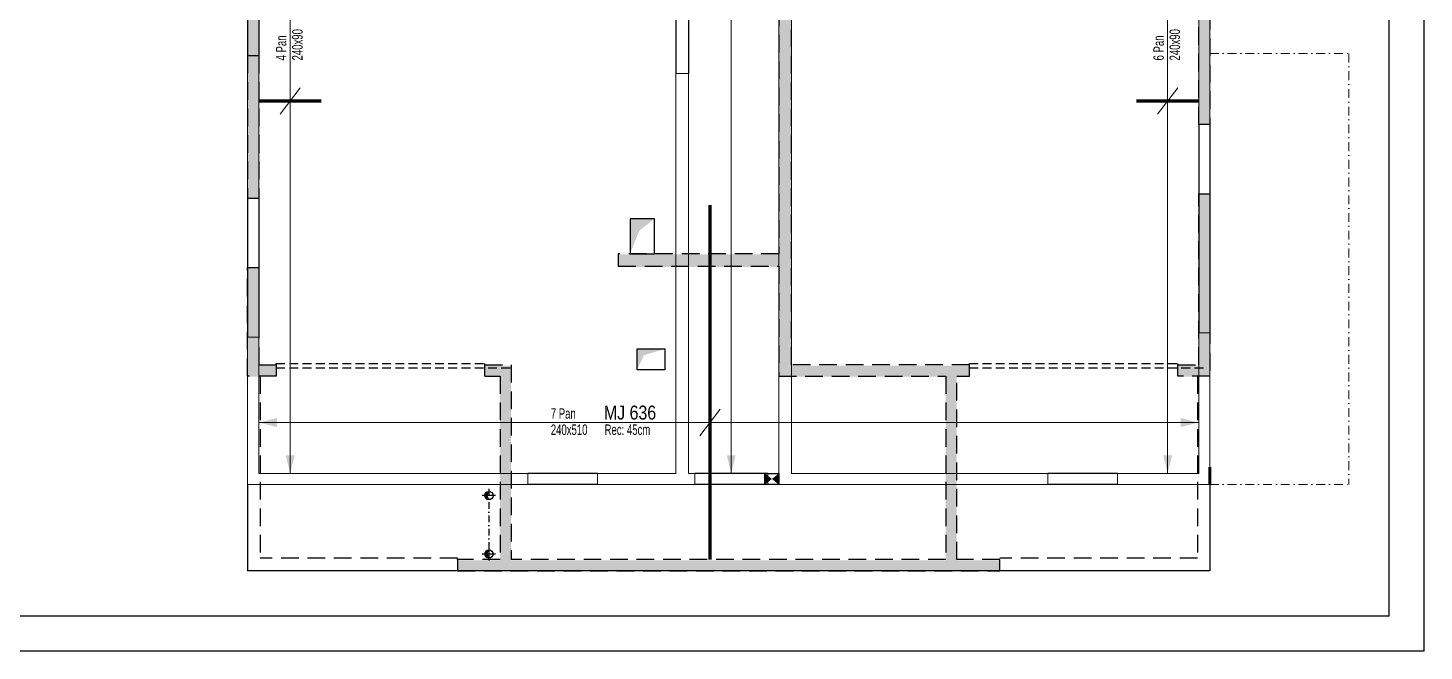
# Model space of a CAD drawing. Header units: millimetres. Extents: x 12821 to 19311, y -3644 to -409.
# Drawn here: x 17303 to 19311, y -3644 to -2747 of the extents above; entities that cross this region are included whole.
import ezdxf

# ---------------------------------------------------------------- set-up
doc = ezdxf.new("R2010")
doc.units = ezdxf.units.MM
for name, pattern in [('CACHE', [9.525, 6.35, -3.175]), ('CACHEX2', [19.05, 12.7, -6.35]), ('TIRETPT2', [12.7, 6.35, -3.175, 0, -3.175]), ('TIRETPTX2', [50.8, 25.4, -12.7, 0, -12.7])]:
    doc.linetypes.add(name, pattern=pattern)
for name, color, linetype in [('01-Cad  2', 1, 'Continuous'), ('01_ARMA_INF', 50, 'Continuous'), ('01_linteaux', 2, 'Continuous'), ('01_murs_sup', 2, 'CACHEX2'), ('01_resv', 32, 'Continuous'), ('01_texte', 230, 'Continuous')]:
    doc.layers.add(name, color=color, linetype=linetype)
doc.layers.add('01_murs_coup', color=5, linetype='Continuous', lineweight=60)
doc.layers.add('01_tram_axes', color=2, linetype='TIRETPTX2', lineweight=9)
doc.styles.add('PATIO', font='ARIALN.TTF')

msp = doc.modelspace()

# ---------------------------------------------------------------- hatches: boundary and pattern name
at = {"layer": '01_murs_sup'}
h = msp.add_hatch(dxfattribs=at)
h.set_pattern_fill('DASH', color=256, scale=2.5, angle=135)
h.set_pattern_definition([(135, (163.401, 21785.503), (-11.2253202, 9e-16), [7.9375, -7.9375])])
h.paths.add_polyline_path([(18731.68, -820.17), (18531.68, -820.17), (18531.68, -836.17), (18731.68, -836.17)])
h.paths.add_polyline_path([(18646.68, -1610.16), (18661.68, -1610.16), (18661.68, -1592.16), (18563.68, -1592.16), (18563.68, -1610.16), (18626.68, -1610.16), (18626.68, -1773.16), (18401.68, -1773.16), (18401.68, -1610.16), (18461.68, -1610.16), (18461.68, -1592.16), (18381.68, -1592.16), (18381.68, -2013.15), (18607.64, -2013.15), (18607.64, -2178.15), (18382.68, -2178.15), (18382.68, -2362.15), (18400.68, -2362.15), (18400.68, -2198.15), (18627.64, -2198.15), (18627.64, -1970.16), (18986.68, -1970.16), (18986.68, -2243.17), (19002.68, -2243.17), (19002.68, -1592.16), (18763.68, -1592.16), (18763.68, -1610.16), (18986.68, -1610.16), (18986.68, -1950.16), (18646.68, -1950.16)])
h.paths.add_polyline_path([(18626.68, -1793.16), (18626.68, -1883.16), (18401.68, -1883.16), (18401.68, -1793.16)], flags=16)
h.paths.add_polyline_path([(18626.68, -1903.16), (18626.68, -1950.16), (18607.64, -1950.16), (18607.64, -1993.15), (18401.68, -1993.15), (18401.68, -1903.16)], flags=16)
h.paths.add_polyline_path([(18400.68, -2464.15), (18382.68, -2464.15), (18382.68, -2664.18), (18377.68, -2664.18), (18377.68, -2682.18), (18382.68, -2682.18), (18382.68, -3073.16), (18151.68, -3073.16), (18151.68, -3091.16), (18382.68, -3091.16), (18382.68, -3249.17), (18622.68, -3249.17), (18622.68, -3513.17), (17997.68, -3513.17), (17997.68, -3233.17), (17959.68, -3233.17), (17959.68, -3249.17), (17981.68, -3249.17), (17981.68, -3513.17), (17920.68, -3513.17), (17920.68, -3529.17), (18700.68, -3529.17), (18700.68, -3513.17), (18638.68, -3513.17), (18638.68, -3249.17), (18656.68, -3249.17), (18656.68, -3233.17), (18400.68, -3233.17)])
h.paths.add_polyline_path([(19002.68, -2343.17), (18986.68, -2343.17), (18986.68, -2587.17), (19002.68, -2587.17)])
h.paths.add_polyline_path([(19002.68, -2687.17), (18986.68, -2687.17), (18986.68, -2887.17), (19002.68, -2887.17)])
h.paths.add_polyline_path([(19002.68, -2987.17), (18986.68, -2987.17), (18986.68, -3233.17), (18956.68, -3233.17), (18956.68, -3249.17), (19002.68, -3249.17)])
h.paths.add_polyline_path([(18275.68, -2664.18), (18252.68, -2664.18), (18252.68, -2173.17), (18234.68, -2173.17), (18234.71, -2459.18), (17634.71, -2459.18), (17634.68, -2397.17), (17618.68, -2397.17), (17618.68, -2787.2), (17634.68, -2787.2), (17634.71, -2477.18), (18234.71, -2477.18), (18234.68, -2682.18), (18275.68, -2682.18)])
h.paths.add_polyline_path([(17634.68, -1892.17), (17618.68, -1892.17), (17618.68, -2197.17), (17634.68, -2197.17)])
h.paths.add_polyline_path([(18252.68, -1583.18), (18234.68, -1583.18), (18234.68, -1647.17), (17634.68, -1647.17), (17634.68, -1392.17), (17618.68, -1392.17), (17618.68, -1792.17), (17634.68, -1792.17), (17634.68, -1665.17), (18234.68, -1665.17), (18234.68, -2071.17), (18252.68, -2071.17)])
h.paths.add_polyline_path([(17634.68, -1192.17), (17618.68, -1192.17), (17618.68, -1292.17), (17634.68, -1292.17)])
h.paths.add_polyline_path([(17634.68, -836.17), (17731.68, -836.17), (17731.68, -820.17), (17618.68, -820.17), (17618.68, -1092.17), (17634.68, -1092.17)])
h.paths.add_polyline_path([(18031.68, -820.17), (17931.68, -820.17), (17931.68, -836.17), (18031.68, -836.17)])
h.paths.add_polyline_path([(17634.68, -2788.17), (17618.68, -2788.17), (17618.68, -2993.17), (17634.68, -2993.17)])
h.paths.add_polyline_path([(17634.66, -2992.2), (17634.66, -3092.2), (17618.68, -3092.2), (17618.68, -3249.17), (17659.68, -3249.17), (17659.68, -3233.17), (17634.68, -3233.17), (17634.68, -2992.2)])
h.paths.add_polyline_path([(18252.68, -620.15), (18252.68, -619.18), (18234.68, -619.18), (18234.68, -820.17), (18131.68, -820.17), (18131.68, -836.17), (18234.68, -836.17), (18234.68, -1481.18), (18252.68, -1481.18), (18252.68, -1447.18), (18625.68, -1447.18), (18625.68, -1429.15), (18252.68, -1429.18), (18252.68, -836.17), (18331.68, -836.17), (18331.68, -820.17), (18252.68, -820.17), (18252.68, -620.15)])
h.paths.add_polyline_path([(19002.68, -620.15), (19002.68, -619.18), (18986.68, -619.18), (18986.68, -820.17), (18831.68, -820.17), (18831.68, -836.17), (18986.68, -836.17), (18986.68, -1429.17), (18727.68, -1429.17), (18727.68, -1447.17), (19002.68, -1447.16), (19002.68, -620.15)])
h.paths.add_polyline_path([(18986.68, -643.85), (18986.68, -643.85), (18986.68, -620.15), (18986.68, -620.15)], flags=16)
h = msp.add_hatch(dxfattribs=at)
h.set_pattern_fill('DASH', color=256, scale=2.5, angle=135)
h.set_pattern_definition([(135, (163.401, 21785.503), (-11.2253202, 9e-16), [7.9375, -7.9375])])
h.paths.add_polyline_path([(18731.68, -820.17), (18531.68, -820.17), (18531.68, -836.17), (18731.68, -836.17)])
h.paths.add_polyline_path([(18646.68, -1610.16), (18661.68, -1610.16), (18661.68, -1592.16), (18563.68, -1592.16), (18563.68, -1610.16), (18626.68, -1610.16), (18626.68, -1773.16), (18401.68, -1773.16), (18401.68, -1610.16), (18461.68, -1610.16), (18461.68, -1592.16), (18381.68, -1592.16), (18381.68, -2013.15), (18607.64, -2013.15), (18607.64, -2178.15), (18382.68, -2178.15), (18382.68, -2362.15), (18400.68, -2362.15), (18400.68, -2198.15), (18627.64, -2198.15), (18627.64, -1970.16), (18986.68, -1970.16), (18986.68, -2243.17), (19002.68, -2243.17), (19002.68, -1592.16), (18763.68, -1592.16), (18763.68, -1610.16), (18986.68, -1610.16), (18986.68, -1950.16), (18646.68, -1950.16)])
h.paths.add_polyline_path([(18626.68, -1793.16), (18626.68, -1883.16), (18401.68, -1883.16), (18401.68, -1793.16)], flags=16)
h.paths.add_polyline_path([(18626.68, -1903.16), (18626.68, -1950.16), (18607.64, -1950.16), (18607.64, -1993.15), (18401.68, -1993.15), (18401.68, -1903.16)], flags=16)
h.paths.add_polyline_path([(18400.68, -2464.15), (18382.68, -2464.15), (18382.68, -2664.18), (18377.68, -2664.18), (18377.68, -2682.18), (18382.68, -2682.18), (18382.68, -3073.16), (18151.68, -3073.16), (18151.68, -3091.16), (18382.68, -3091.16), (18382.68, -3249.17), (18622.68, -3249.17), (18622.68, -3513.17), (17997.68, -3513.17), (17997.68, -3233.17), (17959.68, -3233.17), (17959.68, -3249.17), (17981.68, -3249.17), (17981.68, -3513.17), (17920.68, -3513.17), (17920.68, -3529.17), (18700.68, -3529.17), (18700.68, -3513.17), (18638.68, -3513.17), (18638.68, -3249.17), (18656.68, -3249.17), (18656.68, -3233.17), (18400.68, -3233.17)])
h.paths.add_polyline_path([(19002.68, -2343.17), (18986.68, -2343.17), (18986.68, -2587.17), (19002.68, -2587.17)])
h.paths.add_polyline_path([(19002.68, -2687.17), (18986.68, -2687.17), (18986.68, -2887.17), (19002.68, -2887.17)])
h.paths.add_polyline_path([(19002.68, -2987.17), (18986.68, -2987.17), (18986.68, -3233.17), (18956.68, -3233.17), (18956.68, -3249.17), (19002.68, -3249.17)])
h.paths.add_polyline_path([(18275.68, -2664.18), (18252.68, -2664.18), (18252.68, -2173.17), (18234.68, -2173.17), (18234.71, -2459.18), (17634.71, -2459.18), (17634.68, -2397.17), (17618.68, -2397.17), (17618.68, -2787.2), (17634.68, -2787.2), (17634.71, -2477.18), (18234.71, -2477.18), (18234.68, -2682.18), (18275.68, -2682.18)])
h.paths.add_polyline_path([(17634.68, -1892.17), (17618.68, -1892.17), (17618.68, -2197.17), (17634.68, -2197.17)])
h.paths.add_polyline_path([(18252.68, -1583.18), (18234.68, -1583.18), (18234.68, -1647.17), (17634.68, -1647.17), (17634.68, -1392.17), (17618.68, -1392.17), (17618.68, -1792.17), (17634.68, -1792.17), (17634.68, -1665.17), (18234.68, -1665.17), (18234.68, -2071.17), (18252.68, -2071.17)])
h.paths.add_polyline_path([(17634.68, -1192.17), (17618.68, -1192.17), (17618.68, -1292.17), (17634.68, -1292.17)])
h.paths.add_polyline_path([(17634.68, -836.17), (17731.68, -836.17), (17731.68, -820.17), (17618.68, -820.17), (17618.68, -1092.17), (17634.68, -1092.17)])
h.paths.add_polyline_path([(18031.68, -820.17), (17931.68, -820.17), (17931.68, -836.17), (18031.68, -836.17)])
h.paths.add_polyline_path([(17634.68, -2788.17), (17618.68, -2788.17), (17618.68, -2993.17), (17634.68, -2993.17)])
h.paths.add_polyline_path([(17634.66, -2992.2), (17634.66, -3092.2), (17618.68, -3092.2), (17618.68, -3249.17), (17659.68, -3249.17), (17659.68, -3233.17), (17634.68, -3233.17), (17634.68, -2992.2)])
h.paths.add_polyline_path([(18252.68, -693.85), (18234.68, -693.85), (18234.68, -820.17), (18131.68, -820.17), (18131.68, -836.17), (18234.68, -836.17), (18234.68, -1481.18), (18252.68, -1481.18), (18252.68, -1447.18), (18625.68, -1447.18), (18625.68, -1429.15), (18252.68, -1429.18), (18252.68, -836.17), (18331.68, -836.17), (18331.68, -820.17), (18252.68, -820.17), (18252.68, -620.15), (18252.68, -620.15)])
h.paths.add_polyline_path([(18986.68, -643.85), (19002.68, -643.85), (19002.68, -693.85), (18986.68, -693.85)])
h.paths.add_polyline_path([(19002.68, -620.15), (19002.68, -643.85), (18986.68, -643.85), (18986.68, -620.15), (18986.68, -620.15), (18986.68, -820.17), (18831.68, -820.17), (18831.68, -836.17), (18986.68, -836.17), (18986.68, -1429.17), (18727.68, -1429.17), (18727.68, -1447.17), (19002.68, -1447.16), (19002.68, -620.15)])
at = {"layer": '01_resv'}
h = msp.add_hatch(color=256, dxfattribs=at)
h.dxf.hatch_style = 1
h.paths.add_polyline_path([(17967.92, -3414.61, 0.5311607), (17959.68, -3420.18, 0.5194386), (17967.72, -3425.82, -0.9313202)])
h = msp.add_hatch(color=256, dxfattribs=at)
h.dxf.hatch_style = 1
h.paths.add_polyline_path([(17967.92, -3498.63, 0.5311607), (17959.68, -3504.2, 0.5194386), (17967.72, -3509.85, -0.9313202)])

# ---------------------------------------------------------------- linework, layer by layer
at = {"layer": '01-Cad  2'}
for p, q in [((19310.7, -3643.85), (19310.7, -409.44)), ((19260.7, -3593.85), (19260.7, -459.44)), ((19260.7, -3593.85), (13870.7, -3593.85)), ((19310.7, -3643.85), (13870.7, -3643.85))]:
    msp.add_line(p, q, dxfattribs=at)
at = {"layer": '01_ARMA_INF', "linetype": 'CACHE', "lineweight": 0, "ltscale": 4, "const_width": 5, "flags": 128}
for points in [[(17634.7, -2852.59), (17724.7, -2852.59)], [(18896.68, -2852.59), (18986.68, -2852.59)], [(18283.74, -3002.2), (18283.74, -3512.2)]]:
    msp.add_lwpolyline(points, dxfattribs=at)
at = {"layer": '01_linteaux'}
for p, q in [((17618.66, -2687.18), (17618.66, -2787.18)), ((17634.66, -2687.18), (17634.66, -2787.18)), ((18234.68, -2711.17), (18234.68, -2813.17)), ((18252.68, -2711.17), (18252.68, -2813.17)), ((18986.68, -2886.18), (18986.68, -3186.18)), ((19002.68, -2886.18), (19002.68, -3186.18)), ((17618.66, -2992.18), (17618.66, -3192.18)), ((17634.66, -2992.18), (17634.66, -3192.18)), ((18121.68, -3388.18), (18021.68, -3388.18)), ((18366.68, -3388.18), (18261.68, -3388.18)), ((18869.68, -3388.18), (18769.68, -3388.18)), ((17618.66, -3404.18), (17618.66, -3528.2)), ((18121.68, -3404.18), (18021.68, -3404.18)), ((18366.68, -3404.18), (18261.68, -3404.18)), ((18869.68, -3404.18), (18769.68, -3404.18)), ((19002.68, -3404.28), (19002.68, -3528.2)), ((19002.68, -3528.2), (17618.66, -3528.2))]:
    msp.add_line(p, q, dxfattribs=at)
at = {"layer": '01_murs_coup', "linetype": 'Continuous', "lineweight": 18}
for p, q in [((18382.68, -2465.18), (18382.68, -3388.18)), ((18400.68, -3388.18), (18400.68, -2465.18)), ((18986.68, -2886.18), (18986.68, -2686.18)), ((19002.68, -2886.18), (19002.68, -2686.18)), ((17634.66, -2787.18), (17618.66, -2787.18)), ((17618.66, -2787.18), (17618.66, -2992.18)), ((17634.66, -2992.18), (17634.66, -2787.18)), ((18252.68, -2813.17), (18234.68, -2813.17)), ((18234.68, -2813.17), (18234.68, -3388.18)), ((18252.68, -3388.18), (18252.68, -2813.17)), ((18986.68, -2886.18), (19002.68, -2886.18)), ((17618.66, -2992.18), (17634.66, -2992.18)), ((17618.66, -3192.18), (17618.66, -3404.18)), ((17634.66, -3192.18), (17618.66, -3192.18)), ((17634.66, -3192.18), (17634.66, -3388.18)), ((18986.68, -3388.18), (18986.68, -3186.18)), ((19002.68, -3186.18), (18986.68, -3186.18)), ((19002.68, -3404.18), (19002.68, -3186.18)), ((17634.66, -3388.18), (18021.68, -3388.18)), ((18021.68, -3388.18), (18021.68, -3404.18)), ((18121.68, -3388.18), (18121.68, -3404.18)), ((18234.82, -3388.18), (18121.68, -3388.18)), ((18261.68, -3388.18), (18252.82, -3388.18)), ((18261.68, -3404.18), (18261.68, -3388.18)), ((18366.68, -3388.18), (18382.68, -3388.18)), ((18366.68, -3388.18), (18366.68, -3404.18)), ((18400.68, -3388.18), (18769.68, -3388.18)), ((18769.68, -3388.18), (18769.68, -3404.18)), ((18869.68, -3388.18), (18986.68, -3388.18)), ((18869.68, -3388.18), (18869.68, -3404.18)), ((17618.66, -3404.18), (18021.68, -3404.18)), ((18121.68, -3404.18), (18261.68, -3404.18)), ((18366.68, -3404.18), (18769.68, -3404.18)), ((18869.68, -3404.18), (19002.68, -3404.18))]:
    msp.add_line(p, q, dxfattribs=at)
at = {"layer": '01_murs_coup'}
msp.add_line((19002.68, -3404.28), (19002.68, -3379.28), dxfattribs=at)
at = {"layer": '01_murs_sup', "ltscale": 2}
for p, q in [((18400.68, -3232.2), (18400.68, -2463.18)), ((18400.68, -3232.2), (18400.68, -2463.18)), ((18382.68, -2681.2), (18382.68, -3072.19)), ((18382.68, -2681.2), (18382.68, -3072.19)), ((18986.68, -2886.2), (18986.68, -2686.2)), ((18986.68, -2886.2), (18986.68, -2686.2)), ((19002.68, -2686.2), (19002.68, -2886.2)), ((19002.68, -2686.2), (19002.68, -2886.2)), ((17618.68, -2787.2), (17634.68, -2787.2)), ((17618.68, -2787.2), (17618.68, -2992.2)), ((17618.68, -2787.2), (17634.68, -2787.2)), ((17618.68, -2787.2), (17618.68, -2992.2)), ((17634.68, -2787.2), (17634.68, -2992.2)), ((17634.68, -2787.2), (17634.68, -2992.2)), ((19002.68, -2886.2), (18986.68, -2886.2)), ((19002.68, -2886.2), (18986.68, -2886.2)), ((18986.68, -3232.2), (18986.68, -2986.2)), ((18986.68, -2986.2), (19002.68, -2986.2)), ((18986.68, -3232.2), (18986.68, -2986.2)), ((18986.68, -2986.2), (19002.68, -2986.2)), ((19002.68, -2986.2), (19002.68, -3248.2)), ((19002.68, -2986.2), (19002.68, -3248.2)), ((17618.68, -2992.2), (17634.68, -2992.2)), ((17618.68, -2992.2), (17634.68, -2992.2)), ((18151.68, -3072.19), (18151.68, -3090.19)), ((18382.68, -3072.19), (18151.68, -3072.19)), ((18151.68, -3072.19), (18151.68, -3090.19)), ((18382.68, -3072.19), (18151.68, -3072.19)), ((17618.68, -3092.2), (17634.68, -3092.2)), ((17618.68, -3248.2), (17618.68, -3092.2)), ((17618.68, -3092.2), (17634.68, -3092.2)), ((17618.68, -3248.2), (17618.68, -3092.2)), ((17634.68, -3092.2), (17634.68, -3232.2)), ((17634.68, -3092.2), (17634.68, -3232.2)), ((18151.68, -3090.19), (18382.68, -3090.19)), ((18151.68, -3090.19), (18382.68, -3090.19)), ((18382.68, -3090.19), (18382.68, -3248.2)), ((18382.68, -3090.19), (18382.68, -3248.2)), ((17634.68, -3232.2), (17659.68, -3232.2)), ((17634.68, -3232.2), (17659.68, -3232.2)), ((17659.68, -3232.2), (17659.68, -3230.2)), ((17659.68, -3232.2), (17659.68, -3230.2)), ((17659.68, -3232.2), (17659.68, -3248.2)), ((17659.68, -3232.2), (17659.68, -3248.2)), ((17959.68, -3232.2), (17959.68, -3230.2)), ((17959.68, -3232.2), (17959.68, -3230.2)), ((17959.68, -3248.2), (17959.68, -3232.2)), ((17959.68, -3232.2), (17997.68, -3232.2)), ((17959.68, -3248.2), (17959.68, -3232.2)), ((17959.68, -3232.2), (17997.68, -3232.2)), ((17997.68, -3232.2), (17997.68, -3512.2)), ((17997.68, -3232.2), (17997.68, -3512.2)), ((18656.68, -3232.2), (18400.68, -3232.2)), ((18656.68, -3232.2), (18400.68, -3232.2)), ((18656.68, -3232.2), (18656.68, -3230.2)), ((18656.68, -3232.2), (18656.68, -3230.2)), ((18656.68, -3248.2), (18656.68, -3232.2)), ((18656.68, -3248.2), (18656.68, -3232.2)), ((18956.68, -3232.2), (18956.68, -3230.2)), ((18956.68, -3232.2), (18956.68, -3230.2)), ((18956.68, -3248.2), (18956.68, -3232.2)), ((18956.68, -3232.2), (18986.68, -3232.2)), ((18956.68, -3248.2), (18956.68, -3232.2)), ((18956.68, -3232.2), (18986.68, -3232.2)), ((17659.68, -3248.2), (17618.68, -3248.2)), ((17659.68, -3248.2), (17618.68, -3248.2)), ((17636.66, -3248.2), (17636.66, -3510.2)), ((17636.66, -3248.2), (17636.66, -3510.2)), ((17959.68, -3248.2), (17981.68, -3248.2)), ((17959.68, -3248.2), (17981.68, -3248.2)), ((17981.68, -3248.2), (17981.68, -3512.2)), ((17981.68, -3248.2), (17981.68, -3512.2)), ((18382.68, -3248.2), (18622.68, -3248.2)), ((18382.68, -3248.2), (18622.68, -3248.2)), ((18622.68, -3248.2), (18622.68, -3512.2)), ((18622.68, -3248.2), (18622.68, -3512.2)), ((18638.68, -3512.2), (18638.68, -3248.2)), ((18638.68, -3248.2), (18656.68, -3248.2)), ((18638.68, -3512.2), (18638.68, -3248.2)), ((18638.68, -3248.2), (18656.68, -3248.2)), ((19002.68, -3248.2), (18956.68, -3248.2)), ((19002.68, -3248.2), (18956.68, -3248.2)), ((18984.68, -3248.2), (18984.68, -3510.2)), ((18984.68, -3248.2), (18984.68, -3510.2)), ((17920.68, -3510.2), (17636.66, -3510.2)), ((17920.68, -3510.2), (17636.66, -3510.2)), ((17920.68, -3512.2), (17920.68, -3510.2)), ((17920.68, -3512.2), (17920.68, -3510.2)), ((17981.68, -3512.2), (17920.68, -3512.2)), ((17920.68, -3512.2), (17920.68, -3528.2)), ((17981.68, -3512.2), (17920.68, -3512.2)), ((17920.68, -3512.2), (17920.68, -3528.2)), ((18622.68, -3512.2), (17997.68, -3512.2)), ((18622.68, -3512.2), (17997.68, -3512.2)), ((18700.68, -3512.2), (18638.68, -3512.2)), ((18700.68, -3512.2), (18638.68, -3512.2)), ((18984.68, -3510.2), (18700.68, -3510.2)), ((18984.68, -3510.2), (18700.68, -3510.2)), ((18700.68, -3528.2), (18700.68, -3512.2)), ((18700.68, -3528.2), (18700.68, -3512.2)), ((17920.68, -3528.2), (18700.68, -3528.2)), ((17920.68, -3528.2), (18700.68, -3528.2))]:
    msp.add_line(p, q, dxfattribs=at)
at = {"layer": '01_murs_sup'}
for p, q in [((17659.68, -3230.2), (17959.68, -3230.2)), ((17659.68, -3230.2), (17959.68, -3230.2)), ((18656.68, -3230.2), (18956.68, -3230.2)), ((18656.68, -3230.2), (18956.68, -3230.2)), ((17659.68, -3236.2), (17997.68, -3236.2)), ((17659.68, -3236.2), (17997.68, -3236.2)), ((18656.68, -3236.2), (18994.68, -3236.2)), ((18656.68, -3236.2), (18994.68, -3236.2))]:
    msp.add_line(p, q, dxfattribs=at)
at = {"layer": '01_resv'}
for p, q in [((18203.66, -3022.22), (18168.68, -3022.22)), ((18168.68, -3022.22), (18168.68, -3072.28)), ((18203.66, -3022.22), (18168.68, -3022.22)), ((18203.65, -3072.28), (18203.66, -3022.22)), ((18168.68, -3072.28), (18203.65, -3072.28)), ((18178.69, -3239.28), (18178.69, -3209.28)), ((18178.69, -3209.28), (18218.69, -3209.28)), ((18218.69, -3209.28), (18218.69, -3239.28)), ((18218.69, -3239.28), (18178.69, -3239.28)), ((18362.68, -3404.23), (18362.68, -3388.18)), ((18362.68, -3388.18), (18382.68, -3388.18)), ((18362.68, -3388.18), (18382.68, -3388.27)), ((18382.68, -3388.18), (18382.68, -3404.23)), ((18382.68, -3404.23), (18362.68, -3404.23)), ((17975.18, -3420.18), (17956.19, -3420.18)), ((17975.18, -3504.2), (17956.19, -3504.2)), ((17965.68, -3494.7), (17965.68, -3513.7))]:
    msp.add_line(p, q, dxfattribs=at)
at = {"layer": '01_resv', "linetype": 'TIRETPT2', "ltscale": 1.5}
msp.add_line((17965.68, -3410.68), (17965.68, -3501.53), dxfattribs=at)
at = {"layer": '01_resv'}
for centre in [(17965.68, -3420.18), (17965.68, -3504.2)]:
    msp.add_circle(centre, 6, dxfattribs=at)
for centre in [(17968.22, -3420.22), (17968.22, -3504.25)]:
    msp.add_arc(centre, 5.62, 93.02053, 264.87396, dxfattribs=at)
for points in [[(18168.68, -3072.28), (18168.68, -3022.22), (18181.95, -3039.12)], [(18168.68, -3022.22), (18203.66, -3022.22), (18181.95, -3039.12)], [(18178.69, -3239.28), (18178.69, -3209.28), (18188.85, -3218.19)], [(18178.69, -3209.28), (18218.69, -3209.28), (18188.85, -3218.19)], [(18362.68, -3388.18), (18362.68, -3404.23), (18382.68, -3404.23), (18382.77, -3388.27)]]:
    msp.add_solid(points, dxfattribs=at)
at = {"layer": '01_texte', "linetype": 'Continuous', "lineweight": 0}
for p, q in [((18314.18, -3388.18), (18314.18, -1446.15)), ((18941.89, -3388.18), (18941.89, -1969.18)), ((17679.91, -3388.18), (17679.91, -2452.18)), ((17665.4, -2871.63), (17694.41, -2833.56)), ((18927.38, -2871.63), (18956.39, -2833.56)), ((17634.66, -3302.59), (17634.66, -3327.55)), ((18269.24, -3334.1), (18298.24, -3296.03)), ((18986.68, -3302.59), (18986.68, -3327.55)), ((17634.66, -3315.07), (18986.68, -3315.07)), ((17667.43, -3388.18), (17692.39, -3388.18)), ((18301.7, -3388.18), (18326.66, -3388.18)), ((18929.41, -3388.18), (18954.37, -3388.18))]:
    msp.add_line(p, q, dxfattribs=at)
for points in [[(17634.66, -3315.07), (17660.76, -3308.61), (17660.76, -3315.07)], [(18986.68, -3315.07), (18960.58, -3308.61), (18960.58, -3315.07)], [(17634.66, -3315.07), (17660.76, -3321.53), (17660.76, -3315.07)], [(18986.68, -3315.07), (18960.58, -3321.53), (18960.58, -3315.07)], [(17679.91, -3388.18), (17673.45, -3362.08), (17679.91, -3362.08)], [(17679.91, -3388.18), (17686.37, -3362.08), (17679.91, -3362.08)], [(18314.18, -3388.18), (18307.72, -3362.08), (18314.18, -3362.08)], [(18314.18, -3388.18), (18320.64, -3362.08), (18314.18, -3362.08)], [(18941.89, -3388.18), (18935.43, -3362.08), (18941.89, -3362.08)], [(18941.89, -3388.18), (18948.35, -3362.08), (18941.89, -3362.08)]]:
    msp.add_solid(points, dxfattribs=at)
at = {"layer": '01_tram_axes', "ltscale": 0.5}
for p, q in [((19002.68, -2784.28), (19202.68, -2784.28)), ((19202.68, -2784.28), (19202.68, -3404.28)), ((19002.68, -3404.28), (19202.68, -3404.28))]:
    msp.add_line(p, q, dxfattribs=at)

# ---------------------------------------------------------------- texts
at = {"layer": '01_texte', "ltscale": 5, "style": 'PATIO', "width": 0.8}
for s, p in [('240x90', (17697.71, -2794.2)), ('240x90', (18959.69, -2794.2)), ('4 Pan', (17674.38, -2794.2)), ('6 Pan', (18936.35, -2794.2))]:
    msp.add_text(s, height=15, rotation=90, dxfattribs=at).set_placement(p)
at = {"layer": '01_texte', "ltscale": 5, "style": 'PATIO'}
msp.add_text('MJ 636', height=20, dxfattribs=at).set_placement((18131.09, -3310.74))
at = {"layer": '01_texte', "ltscale": 5, "style": 'PATIO', "width": 0.8}
for s, p in [('7 Pan', (18054.69, -3309.53)), ('240x510', (18054.69, -3332.87)), ('Rec: 45cm', (18132.09, -3332.87))]:
    msp.add_text(s, height=15, dxfattribs=at).set_placement(p)

doc.saveas('drawing.dxf')
